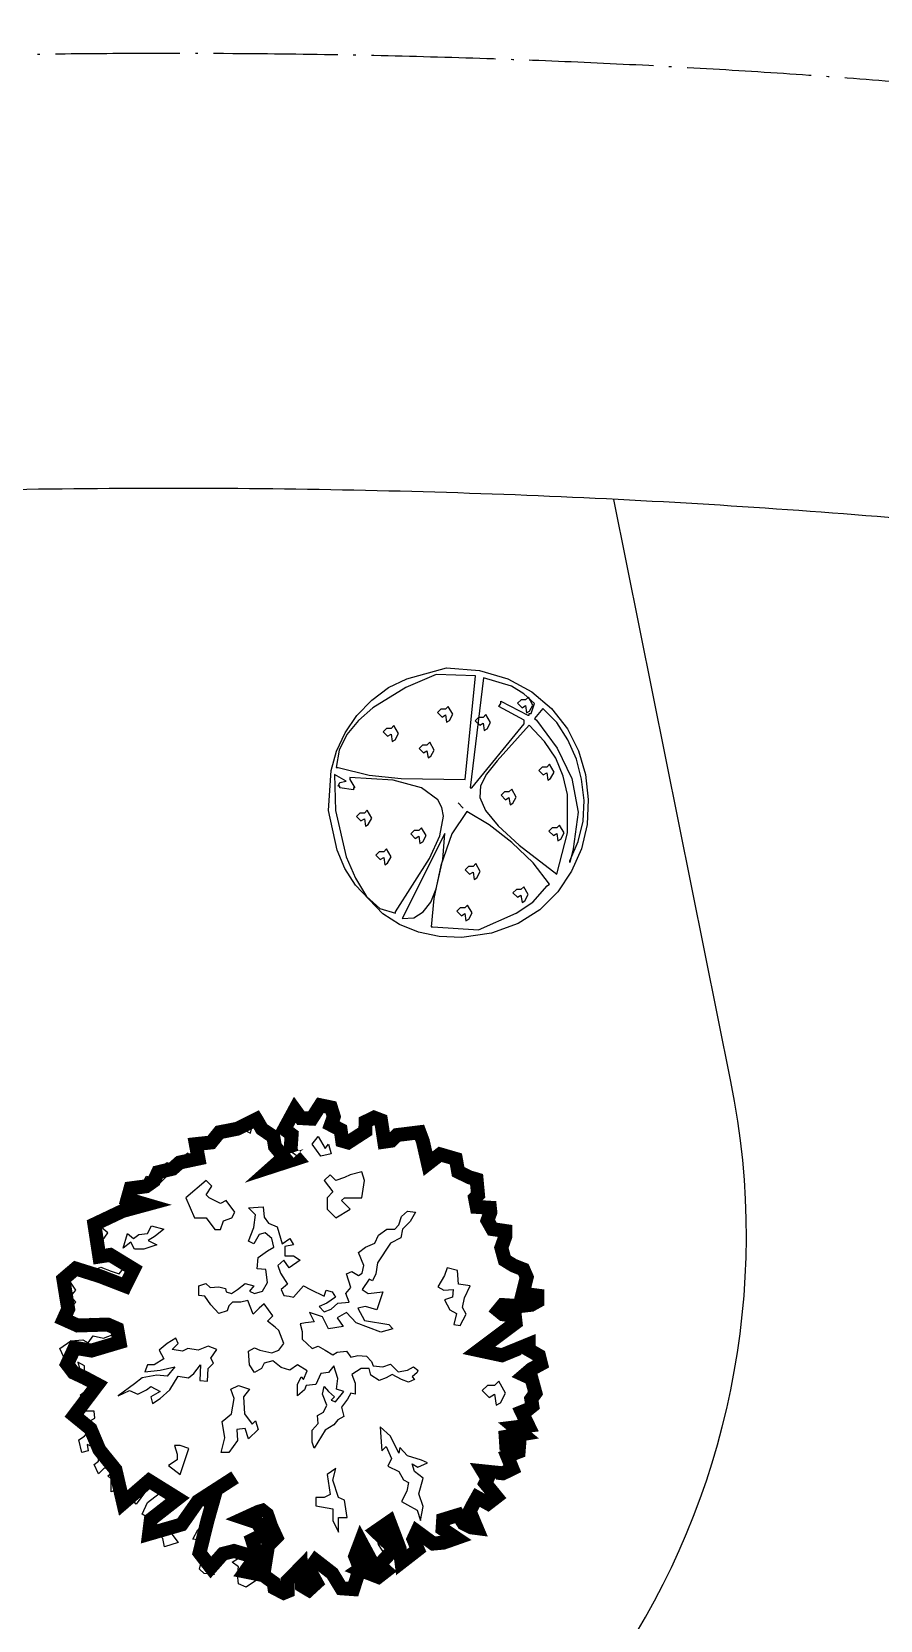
# Model space of a CAD drawing. Extents: x 1035948 to 1665131, y -158296 to 142149.
# Drawn here: x 1398722 to 1405275, y 51698 to 63970 of the extents above; entities that cross this region are included whole.
import ezdxf

# ---------------------------------------------------------------- set-up
doc = ezdxf.new("R2010")
doc.units = 0
doc.header["$LTSCALE"] = 200
doc.header["$MEASUREMENT"] = 0
doc.linetypes.add('ACAD_ISO04W100', pattern=[30.5, 24, -3, 0.5, -3])
doc.layers.get('0').update_dxf_attribs({"linetype": 'CONTINUOUS'})
for name, color, linetype in [('DL', 21, 'CONTINUOUS'), ('ZXX', 6, 'ACAD_ISO04W100'), ('桂花', 7, 'CONTINUOUS'), ('香樟', 7, 'CONTINUOUS')]:
    doc.layers.add(name, color=color, linetype=linetype)

# ---------------------------------------------------------------- blocks, each defined once
blk = doc.blocks.new('W6')
at = {"color": 0, "linetype": 'ByBlock'}
for points in [[(0.298, 12.204), (0.509, 12.714), (0.945, 12.926), (1.293, 12.677), (1.293, 12.378), (1.38, 12.029), (1.592, 12.029), (1.978, 12.415), (2.488, 12.59), (2.575, 12.378), (2.787, 12.378), (3.048, 12.54), (3.309, 12.204), (3.259, 11.855), (3.434, 11.905), (3.906, 12.204), (4.205, 12.241), (4.292, 11.855), (4.168, 11.432), (4.641, 11.681), (4.678, 11.046), (5.026, 10.996), (5.114, 11.432), (5.114, 11.768), (5.586, 11.731), (5.711, 11.818), (5.798, 11.432), (5.586, 11.083), (5.922, 11.083), (6.271, 11.432), (6.532, 11.083), (6.445, 10.735), (6.445, 10.399), (6.395, 9.963), (6.706, 10.05), (6.868, 10.399), (7.179, 10.05), (7.565, 10.349), (7.689, 10.648), (7.814, 10.399), (8.112, 10.399), (7.901, 10.013), (7.689, 9.627), (8.075, 9.316), (8.249, 9.664), (8.374, 9.365), (8.759, 9.54), (9.145, 9.627), (9.232, 9.241), (8.934, 8.892), (8.585, 8.718), (8.585, 8.332), (8.759, 7.859), (8.934, 8.208), (9.282, 7.859), (9.282, 8.382), (9.618, 8.506), (9.705, 8.768), (9.842, 8.295), (9.967, 7.984), (9.705, 7.735), (9.668, 7.473), (10.004, 7.598), (10.054, 7.174), (10.054, 6.913), (9.792, 6.739), (9.581, 6.527), (9.792, 6.266), (10.054, 6.527), (10.315, 6.701), (10.738, 6.403), (11.124, 6.017), (10.95, 5.88), (10.265, 5.793), (9.917, 5.407), (9.668, 5.021), (8.934, 5.282), (9.407, 4.598), (10.054, 4.722), (10.526, 5.021), (11.086, 4.772), (11.385, 5.108), (11.684, 4.722), (11.684, 4.336), (11.174, 4.423), (10.651, 4.336), (9.879, 3.826), (10.651, 3.564), (11.086, 3.739), (11.982, 3.39), (12.194, 3.44), (12.331, 2.917), (11.858, 2.668), (11.298, 2.581), (11.124, 2.108), (10.738, 1.672), (11.174, 1.411), (11.982, 1.635), (12.331, 1.249), (12.069, 0.813), (11.646, 1.025), (11.086, 0.813)], [(11.086, 0.813), (11.721, 0.34), (12.032, 0.041), (12.331, 0.166), (12.592, -0.133), (12.244, -0.469), (11.858, -0.519), (11.597, -1.029), (11.248, -0.643), (10.825, -0.992), (10.701, -1.415), (11.597, -1.639), (11.385, -1.639), (11.808, -1.328), (12.194, -1.888), (12.032, -2.274), (11.559, -2.324), (11.174, -2.274), (10.95, -2.585), (10.738, -2.274), (10.39, -2.498), (10.526, -3.046), (11.086, -3.307), (11.211, -3.656), (11.559, -3.482), (11.51, -3.992), (11.298, -4.216), (10.862, -4.129), (10.477, -4.216), (10.054, -3.992), (9.842, -4.216), (9.792, -4.552), (9.319, -4.303), (8.896, -3.83), (8.249, -3.606), (7.689, -3.569), (7.216, -3.22), (7.428, -3.78), (8.162, -3.955), (7.901, -4.303), (8.162, -4.814), (8.461, -4.515), (9.058, -5.112), (9.407, -5.71), (9.967, -5.287), (10.178, -5.971), (9.755, -6.059), (9.319, -6.494), (9.531, -6.743), (9.058, -6.967), (8.809, -6.656), (8.548, -7.092), (7.951, -6.83), (7.515, -6.233), (6.955, -6.27), (6.868, -6.743), (7.341, -6.88), (8.038, -7.391), (7.727, -7.652), (7.988, -8.038), (7.901, -8.249), (7.341, -8.075), (7.304, -8.337), (7.428, -8.635), (7.129, -8.635), (6.781, -8.635), (6.619, -8.81), (6.321, -8.424), (6.233, -8.984), (6.532, -9.283), (6.059, -9.494), (5.885, -9.283), (5.325, -9.233), (5.064, -9.843), (5.375, -9.793), (5.449, -10.104), (4.815, -10.266), (4.641, -9.967), (4.168, -9.581), (3.956, -9.843), (3.732, -9.457), (3.396, -9.494), (3.396, -10.017), (3.869, -10.229), (3.608, -10.49), (3.222, -10.44), (2.961, -10.055), (2.575, -10.179), (2.276, -9.793), (1.804, -9.407), (2.065, -9.32), (1.716, -9.967), (1.119, -9.967), (0.945, -10.316), (1.244, -10.229), (1.455, -10.528), (1.331, -10.702), (0.261, -11.212), (-0.125, -10.652), (-0.175, -10.055), (-0.038, -9.793), (-0.387, -9.544), (-0.262, -9.021), (-0.424, -8.598), (-0.735, -8.337), (-0.946, -8.81), (-0.822, -9.32), (-1.245, -9.669), (-1.071, -9.93), (-0.897, -10.316), (-1.295, -11.212), (-1.718, -10.789), (-2.066, -10.403), (-2.365, -10.652), (-2.664, -10.403), (-3.174, -10.739), (-3.609, -10.615), (-3.958, -10.104), (-3.609, -9.631), (-3.821, -9.158), (-3.609, -8.635), (-3.485, -8.249), (-3.734, -8.038), (-4.032, -8.635), (-4.294, -8.374), (-4.431, -8.685), (-4.344, -9.233), (-4.941, -9.233), (-5.538, -8.81), (-5.887, -9.233), (-6.148, -8.847), (-6.31, -8.511), (-6.745, -8.337), (-6.621, -8.075), (-6.695, -7.515), (-6.745, -7.216), (-6.621, -7.092), (-6.87, -6.793), (-7.392, -7.44), (-7.218, -7.826), (-7.99, -7.602), (-7.99, -7.092), (-8.375, -6.88), (-8.251, -6.407), (-7.952, -6.27), (-8.338, -5.884), (-8.761, -6.183), (-8.811, -6.183), (-9.06, -5.847), (-8.724, -5.548), (-9.06, -5.025), (-9.321, -5.075), (-9.533, -4.814), (-9.284, -4.689), (-9.234, -4.129), (-10.055, -4.341), (-10.055, -3.917), (-10.055, -3.482), (-10.304, -3.395), (-10.565, -3.22), (-10.615, -3.009), (-10.74, -2.324), (-10.864, -2.237), (-10.777, -2.15), (-10.528, -1.677), (-11.001, -1.552), (-11.212, -1.378), (-10.74, -1.116), (-10.304, -0.469), (-9.881, -0.469), (-9.321, 0.004), (-9.022, -0.307), (-9.022, 0.39), (-9.321, 0.726), (-9.757, 0.128), (-9.918, 0.39), (-10.441, 0.39), (-10.615, 0.004), (-11.038, 0.079), (-11.212, 0.253), (-11.772, 0.602), (-11.387, 0.863), (-11.212, 1.498), (-11.947, 1.672), (-11.81, 2.357), (-11.25, 2.531), (-10.951, 2.444), (-10.777, 2.83), (-10.142, 2.917), (-10.055, 3.216), (-10.229, 3.477), (-10.615, 4.075), (-11.038, 4.212), (-11.3, 4.51), (-11.163, 4.859), (-10.777, 4.983), (-10.092, 5.021), (-10.142, 5.369), (-10.528, 5.755), (-10.304, 6.353), (-10.565, 6.788), (-10.18, 7.05), (-9.445, 6.963), (-8.973, 7.125), (-9.06, 7.647), (-9.495, 7.984), (-9.234, 8.419), (-8.587, 8.718), (-8.288, 9.191), (-8.375, 9.627), (-7.43, 9.714), (-7.392, 9.54), (-6.745, 9.664), (-6.745, 9.926), (-6.783, 10.262), (-6.658, 10.349), (-6.621, 10.349), (-6.148, 10.187), (-5.625, 10.486), (-5.675, 10.648), (-5.625, 11.083), (-5.364, 11.083), (-4.941, 10.872), (-4.169, 10.909), (-4.169, 11.046), (-3.958, 11.345), (-3.995, 11.556), (-3.871, 11.905), (-3.311, 12.154), (-2.489, 11.942), (-2.278, 12.415), (-2.489, 12.677), (-2.104, 12.677), (-1.93, 12.378), (-1.842, 11.594), (-1.979, 10.996), (-1.718, 10.785), (-1.457, 10.959), (-1.37, 11.556), (-1.034, 11.594), (-0.735, 11.046), (0.049, 10.013), (0.348, 9.751), (0.597, 10.909), (0.261, 11.258), (-0.001, 11.731), (0.049, 12.241), (0.298, 12.204)]]:
    blk.add_lwpolyline(points, dxfattribs=at)
for points in [[(2.493, 11.089), (1.894, 10.745), (2.106, 10.533), (2.106, 10.189), (2.362, 9.926), (2.705, 10.27), (2.537, 10.533), (3.093, 10.614), (2.969, 10.833)], [(-1.806, 8.939), (-2.274, 9.026), (-2.874, 9.326), (-2.961, 8.727), (-3.649, 8.683), (-3.78, 8.163), (-3.393, 8.039), (-2.837, 7.695), (-2.661, 7.995), (-2.705, 8.471), (-2.318, 8.427), (-2.186, 8.039), (-1.674, 8.295), (-1.499, 8.639), (-0.943, 8.507), (-0.899, 8.814), (-1.462, 9.114)], [(7.517, 6.752), (6.749, 6.964), (6.405, 6.532), (6.018, 6.408), (6.186, 6.708), (5.974, 7.176), (5.842, 6.876), (5.63, 6.188), (5.199, 5.801), (5.498, 5.757), (4.643, 5.332), (4.168, 4.813), (4.687, 4.857), (5.374, 4.901), (5.155, 5.113), (5.762, 5.376), (6.142, 5.201), (6.405, 5.757), (6.829, 5.976), (6.961, 6.232), (7.392, 6.144), (7.904, 5.888), (8.08, 6.188), (8.335, 6.664), (8.855, 6.832), (8.167, 6.964)], [(-0.6, 0.907), (-0.212, 0.907), (0.256, 1.419), (0.132, 1.719), (0.344, 2.063), (0.563, 2.45), (0.431, 2.663), (0.388, 3.138), (0.687, 3.35), (0.6, 3.694), (0.643, 4.126), (0.907, 4.382), (1.119, 4.469), (1.163, 4.945), (1.031, 5.332), (1.418, 5.72), (1.331, 6.188), (1.163, 6.488), (1.331, 6.708), (1.462, 6.664), (1.674, 6.408), (1.806, 6.532), (1.938, 6.232), (1.806, 5.888), (1.55, 5.413), (1.718, 5.113), (1.85, 4.769), (1.594, 4.345), (1.25, 4.257), (1.25, 3.87), (1.55, 3.394), (1.981, 3.57), (2.537, 3.57), (2.493, 3.35), (2.793, 3.182), (3.181, 2.882), (3.656, 3.006), (3.824, 2.706), (4.08, 2.494), (4.343, 2.063), (5.243, 1.507), (4.943, 1.419), (4.343, 1.419), (4, 1.719), (3.612, 1.675), (3.437, 1.975), (3.093, 2.151), (2.537, 1.938), (2.15, 2.019), (2.406, 2.238), (2.669, 2.538), (2.837, 2.363), (2.925, 2.582), (2.406, 3.006), (2.281, 2.626), (1.762, 2.706), (1.119, 2.494), (1.462, 2.238), (1.506, 1.851), (2.062, 1.595), (2.106, 1.119), (2.325, 1.031), (2.625, 0.688), (2.062, 0.688), (1.674, 0.863), (1.806, 0.987), (1.375, 1.163), (1.075, 0.688), (1.331, 0.3), (1.206, -0.132), (0.863, -0.556), (0.987, -0.987), (1.25, -1.119), (1.462, -1.463), (1.075, -1.719), (0.388, -1.763), (0.219, -1.463), (0.344, -1.2), (0.475, -0.6), (0.344, -0.256), (0, 0), (-0.643, -0.256), (-0.812, -0.432), (-1.119, -0.819), (-1.375, -0.556), (-1.974, -0.987), (-1.762, -1.244), (-1.462, -1.543), (-2.15, -1.807), (-2.062, -2.151), (-2.062, -2.575), (-1.886, -2.75), (-1.631, -2.838), (-1.499, -3.262), (-1.93, -3.65), (-2.362, -3.95), (-2.406, -4.257), (-2.874, -4.257), (-3.005, -3.913), (-2.793, -3.694), (-2.837, -3.262), (-2.749, -2.919), (-2.574, -2.882), (-2.493, -2.619), (-2.705, -2.319), (-3.005, -1.931), (-2.874, -1.507), (-2.618, -1.719), (-2.493, -1.463), (-2.618, -1.075), (-3.049, -0.819), (-3.692, -0.9), (-3.736, -1.331), (-4.292, -1.287), (-4.636, -0.819), (-4.811, -0.512), (-5.243, -0.6), (-5.542, -0.944), (-5.455, -1.244), (-4.979, -1.507), (-5.111, -1.763), (-5.798, -1.507), (-6.442, -1.419), (-6.785, -1.763), (-6.829, -1.031), (-6.31, -0.987), (-6.01, -0.775), (-5.842, -0.344), (-4.979, -0.088), (-5.243, 0.3), (-4.935, 0.475), (-4.855, 0.044), (-4.38, 0.044), (-4.38, 0.475), (-4.168, 0.819), (-3.78, 0.256), (-4.168, 0), (-3.904, -0.3), (-3.524, -0.168), (-2.961, 0.176), (-2.705, -0.132), (-2.406, 0), (-2.362, 0.256), (-2.318, 0.475), (-2.874, 0.987), (-2.705, 1.331), (-2.362, 2.019), (-2.661, 2.107), (-2.574, 2.407), (-2.318, 2.582), (-2.018, 2.151), (-1.843, 1.763), (-1.587, 2.019), (-1.718, 2.363), (-2.018, 2.706), (-2.062, 3.27), (-2.493, 3.094), (-2.793, 3.35), (-3.48, 3.138), (-3.605, 3.394), (-3.393, 3.738), (-3.524, 3.913), (-3.904, 4.001), (-4.555, 3.738), (-4.811, 4.082), (-5.023, 4.557), (-5.411, 4.725), (-5.71, 5.157), (-5.71, 5.545), (-5.93, 5.757), (-6.354, 5.888), (-6.617, 6.188), (-6.573, 6.576), (-6.098, 6.32), (-5.71, 5.932), (-5.279, 5.845), (-5.023, 5.332), (-4.036, 4.689), (-3.48, 4.601), (-3.137, 4.425), (-3.217, 4.257), (-2.705, 3.913), (-2.493, 4.213), (-2.574, 4.945), (-1.674, 4.645), (-1.843, 4.082), (-1.762, 3.694), (-1.155, 4.038), (-0.943, 5.245), (-0.731, 5.457), (-0.556, 4.857), (-1.031, 3.613), (-1.543, 3.138), (-1.287, 2.663), (-0.855, 2.97), (-0.731, 2.238), (-1.331, 1.938), (-1.543, 1.287), (-1.075, 1.507), (-1.031, 1.075), (-0.987, 0.819)], [(-6.717, 2.161), (-6.286, 2.6), (-6.717, 3.317), (-7.149, 2.886), (-7.288, 3.032), (-7.288, 3.896), (-8.159, 4.034), (-8.591, 3.896), (-8.444, 3.317), (-8.298, 3.032), (-8.159, 2.6), (-8.444, 2.307), (-8.159, 2.022), (-7.581, 2.454), (-7.288, 2.161)], [(8.711, 2.739), (8.711, 3.171), (7.847, 3.032), (7.701, 2.739), (6.837, 2.454), (6.259, 2.6), (6.552, 2.161), (7.554, 2.307), (7.701, 2.022), (7.701, 1.59), (8.133, 1.59), (8.279, 2.454), (8.858, 2.454), (9.436, 2.739)], [(-10.353, 1.719), (-9.754, 2.063), (-9.966, 2.238), (-9.491, 2.363), (-9.366, 1.851), (-9.966, 1.419)], [(9.454, -0.688), (8.979, -0.819), (8.811, -1.075), (8.635, -0.731), (8.292, -1.163), (8.547, -1.375), (8.467, -1.807), (8.811, -2.019), (9.242, -1.463), (8.898, -1.375), (9.542, -0.987), (9.842, -1.587), (10.273, -1.031), (9.798, -0.256)], [(2.281, -1.719), (2.669, -2.019), (3.524, -1.975), (4.043, -1.587), (3.868, -1.419), (4.299, -1.287), (4.767, -1.763), (4.255, -1.931), (4.299, -2.363), (4.855, -2.319), (5.455, -2.75), (5.455, -3.138), (4.731, -2.962), (3.912, -3.094), (3.524, -2.619), (2.749, -2.494), (2.281, -2.663), (2.106, -2.275)], [(-6.286, -2.597), (-6.571, -2.45), (-7.149, -2.882), (-7.003, -3.167), (-7.288, -3.745), (-7.434, -3.892), (-7.866, -3.599), (-8.159, -3.892), (-7.288, -4.902), (-6.286, -4.47), (-6.286, -3.892), (-5.707, -3.46), (-5.707, -3.167), (-6.139, -3.029)], [(2.625, -8.295), (2.362, -7.732), (2.537, -7.307), (2.325, -6.876), (2.15, -6.664), (2.406, -6.188), (2.669, -6.664), (3.012, -6.576), (2.749, -6.188), (2.325, -5.713), (1.638, -5.289), (1.718, -4.769), (1.506, -4.513), (1.075, -4.169), (1.85, -4.213), (1.894, -3.826), (1.25, -3.782), (0.987, -3.526), (0.731, -3.65), (0.3, -3.35), (0.132, -3.782), (0.344, -4.294), (0.256, -4.813), (0.388, -5.069), (0.3, -5.588), (0, -5.289), (-0.256, -5.413), (0, -5.845), (0.344, -6.232), (0.775, -6.013), (1.075, -6.488), (1.075, -6.832), (1.418, -6.964), (1.331, -6.188), (1.163, -5.457), (1.638, -5.845), (1.594, -6.357), (1.718, -7.088), (2.018, -7.476)], [(6.552, -5.187), (6.112, -5.041), (5.249, -4.756), (5.11, -5.187), (5.11, -5.481), (5.542, -5.334), (5.827, -5.334), (6.112, -5.766)], [(-5.498, -7.819), (-5.243, -7.52), (-5.455, -7.264), (-5.498, -6.832), (-5.886, -6.62), (-5.71, -6.013), (-5.367, -6.444), (-5.155, -6.788), (-4.935, -6.357), (-4.723, -7.008), (-4.723, -7.476), (-5.067, -7.651), (-4.767, -8.039)]]:
    blk.add_lwpolyline(points, close=True, dxfattribs=at)
blk = doc.blocks.new('ZW01')
at = {"layer": '香樟', "color": 3, "const_width": 115, "elevation": 48501}
blk.add_lwpolyline([(-321, 1541), (-239, 1614), (-313, 1702), (-326, 1782), (-421, 1846), (-459, 1913), (-467, 1926), (-623, 1848), (-771, 1819), (-839, 1735), (-966, 1721), (-944, 1602), (-1100, 1569), (-1157, 1518), (-1278, 1489), (-1310, 1420), (-1376, 1373), (-1505, 1356), (-1530, 1267), (-1376, 1222), (-1571, 1169), (-1803, 1059), (-1762, 793), (-1672, 807), (-1479, 689), (-1548, 550), (-1757, 631), (-1957, 694), (-2059, 607), (-2019, 360), (-2057, 276), (-1941, 224), (-1693, 232), (-1615, 198), (-1595, 86), (-1827, 17), (-1966, 40), (-2028, -95), (-1976, -164), (-1884, -207), (-1777, -264), (-1970, -519), (-1835, -629), (-1762, -802), (-1629, -966), (-1565, -1241), (-1352, -1057), (-1116, -1204), (-1337, -1377), (-1352, -1496), (-1083, -1418), (-949, -1227), (-642, -1029), (-797, -1129), (-871, -1391), (-935, -1652), (-842, -1773), (-742, -1660), (-651, -1637), (-473, -1689), (-558, -1807), (-409, -1837), (-501, -1547), (-402, -1498), (-459, -1403), (-566, -1367), (-450, -1314), (-416, -1304), (-378, -1334), (-345, -1431), (-302, -1524), (-370, -1594), (-409, -1837), (-409, -1837), (-323, -1899), (-317, -1943), (-241, -1983), (-207, -1969), (-208, -1883), (-98, -1770), (-90, -1924), (-33, -1958), (30, -1900), (-29, -1792), (24, -1716), (160, -1822), (235, -1945), (333, -1952), (388, -1780), (349, -1681), (395, -1559), (483, -1723), (384, -1790), (540, -1851), (603, -1802), (548, -1752), (670, -1620), (519, -1475), (632, -1397), (716, -1617), (731, -1730), (866, -1625), (830, -1540), (859, -1477), (993, -1576), (1078, -1568), (1183, -1531), (1070, -1455), (1075, -1378), (1199, -1340), (1244, -1411), (1306, -1442), (1352, -1448), (1294, -1310), (1316, -1265), (1355, -1195), (1445, -1245), (1515, -1191), (1423, -1078), (1441, -1040), (1404, -979), (1568, -996), (1646, -958), (1646, -958), (1604, -854), (1698, -818), (1702, -767), (1595, -757), (1591, -695), (1732, -672), (1666, -617), (1778, -603), (1724, -490), (1774, -470), (1811, -440), (1802, -383), (1837, -334), (1804, -213), (1745, -186), (1802, -137), (1883, -93), (1866, -25), (1779, 25), (1780, 68), (1560, -22), (1369, 19), (1673, 247), (1667, 302), (1568, 317), (1530, 348), (1567, 393), (1707, 384), (1802, 395), (1852, 423), (1852, 471), (1731, 487), (1765, 623), (1737, 687), (1656, 719), (1583, 764), (1555, 866), (1589, 961), (1589, 1004), (1481, 1020), (1441, 1091), (1465, 1159), (1461, 1196), (1352, 1203), (1338, 1276), (1363, 1302), (1351, 1430), (1293, 1447), (1199, 1493), (1180, 1599), (1050, 1637), (950, 1559), (907, 1747), (880, 1819), (880, 1819), (693, 1796), (646, 1749), (589, 1741), (562, 1918), (505, 1940), (435, 1906), (433, 1827), (291, 1735), (242, 1749), (229, 1840), (149, 1881), (173, 1948), (149, 2024), (62, 2042), (-9, 1931), (-99, 1936), (-149, 2005), (-235, 1846), (-175, 1799), (-185, 1662), (-133, 1602)], close=True, dxfattribs=at)
at = {"layer": '香樟', "color": 51, "xscale": 164.9574594396461, "yscale": 164.9574594396461, "zscale": 164.9574594396461, "rotation": 270}
blk.add_blockref('W6', (-239, 76, 48501), dxfattribs=at)
blk = doc.blocks.new('ZW05')
at = {"layer": '桂花', "color": 3, "linetype": 'Continuous'}
for points in [[(-114, 1934), (376, 1896), (799, 1768), (1153, 1579), (1447, 1330), (1682, 1028), (1848, 703), (1953, 349), (1991, -21), (1976, -391), (1893, -753), (1742, -1085), (1538, -1395), (1274, -1659), (949, -1862), (557, -2006), (112, -2074), (-220, -2059), (-530, -1991), (-809, -1878), (-1058, -1719), (-1465, -1296), (-1624, -1047), (-1737, -776), (-1866, -187), (-1828, 409), (-1745, 696), (-1616, 968), (-1443, 1224), (-1224, 1451), (-975, 1639), (-703, 1768), (-114, 1934)], [(-266, 1836), (-718, 1639), (-1209, 1337), (-1420, 1149), (-1594, 945), (-1707, 711), (-1752, 455), (-1722, 455), (-1262, 341), (-786, 288), (165, 273), (316, 1813), (-266, 1836)], [(436, 1783), (240, 152), (263, 152), (1040, 1103), (1040, 1156), (663, 1360), (693, 1405), (693, 1436), (1093, 1232), (1115, 1232), (1115, 1254), (1146, 1254), (1191, 1405), (1033, 1549), (851, 1662), (436, 1783)], [(1319, 1330), (1191, 1179), (1221, 1156), (1531, 741), (1750, 288), (1840, -210), (1765, -753), (1719, -957), (1719, -934), (1840, -647), (1916, -346), (1931, -36), (1893, 281), (1818, 575), (1689, 862), (1523, 1119), (1319, 1330)], [(1115, 1081), (640, 553), (482, 356), (391, 183), (384, 9), (466, -187), (655, -413), (965, -700), (1523, -1130), (1682, -519), (1682, 54), (1621, 326), (1508, 590), (1342, 839), (1115, 1081)], [(-1775, 349), (-1760, -187), (-1601, -874), (-1465, -1191), (-1299, -1462), (-1103, -1643), (-869, -1712), (-869, -1689), (-364, -897), (-213, -564), (-160, -270), (-182, -142), (-243, -28), (-484, 152), (-907, 266), (-1548, 304), (-1548, 273), (-1473, 152), (-1495, 152), (-1495, 122), (-1699, 152), (-1699, 175), (-1722, 175), (-1699, 228), (-1601, 251), (-1775, 349)], [(187, -202), (-32, -534), (-198, -1002), (-303, -1493), (-341, -1915), (-318, -1915), (361, -1960), (919, -1712), (1168, -1545), (1380, -1304), (1417, -1281), (1176, -964), (859, -663), (519, -398), (187, -202)], [(59, -74), (134, -149), (59, -74)], [(-137, -526), (-771, -1787), (-598, -1780), (-462, -1689), (-348, -1545), (-266, -1349), (-167, -911), (-137, -526)]]:
    blk.add_lwpolyline(points, dxfattribs=at)
at = {"layer": '桂花', "color": 51, "linetype": 'ByBlock', "elevation": 4620}
for points in [[(1169, 1381), (1102, 1498), (1060, 1457), (993, 1457), (942, 1407), (1009, 1340), (1060, 1373), (1076, 1264), (1119, 1289)], [(-21, 1245), (-88, 1361), (-129, 1320), (-196, 1320), (-247, 1270), (-180, 1203), (-129, 1236), (-113, 1128), (-71, 1152)], [(540, 1122), (473, 1239), (431, 1197), (364, 1197), (313, 1147), (380, 1080), (431, 1113), (447, 1005), (490, 1029)], [(-828, 958), (-895, 1075), (-936, 1033), (-1003, 1033), (-1054, 983), (-987, 916), (-936, 949), (-920, 841), (-877, 865)], [(-294, 712), (-361, 829), (-403, 787), (-470, 787), (-521, 737), (-454, 670), (-403, 703), (-387, 595), (-344, 619)], [(1483, 384), (1416, 501), (1375, 459), (1308, 459), (1257, 409), (1324, 343), (1375, 375), (1391, 267), (1433, 291)], [(923, 15), (856, 132), (814, 90), (747, 90), (696, 41), (763, -26), (814, 6), (830, -102), (873, -78)], [(-1224, -299), (-1291, -182), (-1332, -224), (-1399, -224), (-1451, -274), (-1384, -341), (-1332, -308), (-1317, -416), (-1274, -392)], [(-417, -559), (-484, -442), (-526, -483), (-593, -483), (-644, -533), (-577, -600), (-526, -567), (-510, -676), (-467, -652)], [(1634, -518), (1567, -401), (1525, -442), (1458, -442), (1407, -492), (1474, -559), (1525, -526), (1541, -635), (1584, -611)], [(-937, -873), (-1004, -756), (-1045, -798), (-1112, -798), (-1164, -848), (-1097, -914), (-1045, -882), (-1030, -990), (-987, -966)], [(389, -1092), (322, -975), (281, -1016), (214, -1016), (163, -1066), (230, -1133), (281, -1100), (297, -1209), (339, -1184)], [(1100, -1433), (1033, -1317), (992, -1358), (925, -1358), (874, -1408), (941, -1475), (992, -1442), (1008, -1550), (1051, -1526)], [(266, -1707), (199, -1590), (158, -1631), (91, -1631), (40, -1681), (107, -1748), (158, -1715), (174, -1823), (216, -1799)]]:
    blk.add_lwpolyline(points, close=True, dxfattribs=at)

msp = doc.modelspace()

# ---------------------------------------------------------------- linework, layer by layer
for points, knots in [([(1426268.52542, 61255.55995), (1426210.80695, 61287.96771), (1426152.90316, 61320.25488), (1425704.55864, 61568.52432), (1425305.97086, 61779.16711), (1424580.437, 62145.034), (1424256.58735, 62302.41154), (1423493.80302, 62659.55599), (1423051.29267, 62856.71846), (1422179.408, 63226.20155), (1421751.05114, 63399.30135), (1420953.53736, 63706.41874), (1420586.45764, 63842.13273), (1419843.19062, 64105.7916), (1419467.00649, 64233.73664), (1418609.28988, 64513.23074), (1418125.24412, 64662.52972), (1417222.6851, 64925.65028), (1416806.10343, 65041.32394), (1415964.07618, 65263.72689), (1415538.63339, 65370.45684), (1414575.21461, 65599.64319), (1414034.94177, 65719.64445), (1412942.15574, 65945.54855), (1412389.63475, 66051.4517), (1411363.88034, 66232.96499), (1410892.34956, 66310.70313), (1409941.75817, 66456.11825), (1409462.70338, 66523.79506), (1408377.39685, 66664.62054), (1407769.17554, 66734.93259), (1406542.7669, 66859.66404), (1405924.57208, 66914.08336), (1404779.15477, 66999.49828), (1404253.25225, 67032.85312), (1403195.72745, 67088.27354), (1402664.10962, 67110.33996), (1401061.58913, 67159.58022), (1399983.02364, 67169.78561), (1398168.04945, 67149.03165), (1397435.90042, 67130.52225), (1395966.14844, 67073.1906), (1395228.55038, 67034.3709), (1393749.42329, 66936.50625), (1393007.9028, 66877.46351), (1391522.46219, 66739.28111), (1390778.55364, 66660.14299), (1389156.25114, 66465.9432), (1388277.70191, 66346.98305), (1386691.74367, 66107.33961), (1385984.10739, 65991.44234), (1384586.75461, 65744.82974), (1383896.99884, 65614.50287), (1383208.91317, 65475.88405)], [0.58124204702, 0.58124204702, 0.58124204702, 0.58124204702, 0.58673626876, 0.58673626876, 0.62364828014, 0.62364828014, 0.65259600189, 0.65259600189, 0.69083029568, 0.69083029568, 0.72657735452, 0.72657735452, 0.75634514889, 0.75634514889, 0.78611294327, 0.78611294327, 0.82343382226, 0.82343382226, 0.85477066045, 0.85477066045, 0.88610749863, 0.88610749863, 0.9250346079, 0.9250346079, 0.96396171717, 0.96396171717, 0.99656350244, 0.99656350244, 1.02916528771, 1.02916528771, 1.06988548395, 1.06988548395, 1.11060568018, 1.11060568018, 1.14479067796, 1.14479067796, 1.17897567574, 1.17897567574, 1.2473456713, 1.2473456713, 1.29320663265, 1.29320663265, 1.33906759401, 1.33906759401, 1.38492855536, 1.38492855536, 1.43078951672, 1.43078951672, 1.48488362335, 1.48488362335, 1.52851504439, 1.52851504439, 1.57117558727, 1.57117558727, 1.57117558727, 1.57117558727]), ([(1424588.46083, 54412.09974), (1424413.97872, 54528.28437), (1424235.71063, 54643.55486), (1423847.99667, 54886.93572), (1423637.52581, 55014.75876), (1423271.20027, 55229.92008), (1423117.76908, 55317.96678), (1422806.26608, 55492.58117), (1422648.19632, 55579.14696), (1422327.47729, 55750.70631), (1422164.82343, 55835.70214), (1421834.98974, 56004.03595), (1421667.81009, 56087.37464), (1421159.56324, 56334.78724), (1420811.78665, 56496.25292), (1420193.44361, 56769.77496), (1419926.86336, 56883.57768), (1419495.04492, 57061.37007), (1419332.76911, 57126.76461), (1419005.05114, 57255.99019), (1418839.6147, 57319.81923), (1418449.88711, 57466.9085), (1418224.38539, 57549.54209), (1417840.89242, 57685.91478), (1417684.35493, 57740.44866), (1417368.82498, 57848.1108), (1417209.82997, 57901.24009), (1416780.73515, 58041.62366), (1416508.43172, 58127.57683), (1415957.22026, 58295.30885), (1415678.30909, 58377.0899), (1415059.65538, 58551.71748), (1414718.57191, 58643.65157), (1414101.36268, 58802.26863), (1413826.90688, 58870.15244), (1413272.77125, 59001.92505), (1412993.08831, 59065.81499), (1412376.55323, 59200.93955), (1412038.69765, 59271.34938), (1411356.20724, 59406.32204), (1411011.57648, 59470.88257), (1410315.87276, 59594.03654), (1409964.7928, 59652.63062), (1409256.51614, 59763.74306), (1408899.31785, 59816.26301), (1408099.46211, 59926.0682), (1407655.39578, 59981.83648), (1406759.21147, 60084.01912), (1406307.10607, 60130.43143), (1405395.46638, 60213.76904), (1404935.93691, 60250.69242), (1404010.07583, 60314.9396), (1403543.74367, 60342.26179), (1402604.90747, 60387.21385), (1402132.39946, 60404.84254), (1401181.84498, 60430.33412), (1400703.79271, 60438.19635), (1399742.78572, 60444.10023), (1399259.82474, 60442.14178), (1398289.63851, 60428.36778), (1397802.40771, 60416.55265), (1396824.32169, 60383.04665), (1396333.46208, 60361.35635), (1395348.76063, 60308.09912), (1394854.91692, 60276.53383), (1393864.88549, 60203.54076), (1393368.7016, 60162.11426), (1392229.12511, 60055.86968), (1391585.16343, 59987.75016), (1390295.80452, 59835.20098), (1389650.40275, 59750.7683), (1388359.55865, 59565.74727), (1387714.11078, 59465.15747), (1386424.56399, 59248.02), (1385780.45994, 59131.47275), (1384938.29696, 58968.46733), (1384739.00344, 58929.11133), (1384539.86158, 58889.00316)], [6.7968349844, 6.7968349844, 6.7968349844, 6.7968349844, 6.8201822154, 6.8201822154, 6.8465619142, 6.8465619142, 6.8650815325, 6.8650815325, 6.8836011507, 6.8836011507, 6.9021207689, 6.9021207689, 6.9206403872, 6.9206403872, 6.9576796236, 6.9576796236, 6.9848928071, 6.9848928071, 7.0010181455, 7.0010181455, 7.0171434839, 7.0171434839, 7.0386520253, 7.0386520253, 7.0532873527, 7.0532873527, 7.0679226802, 7.0679226802, 7.0924865927, 7.0924865927, 7.1170505052, 7.1170505052, 7.146352204, 7.146352204, 7.1694013604, 7.1694013604, 7.1924505167, 7.1924505167, 7.219755938, 7.219755938, 7.2470613592, 7.2470613592, 7.2743667805, 7.2743667805, 7.3016722018, 7.3016722018, 7.3350175099, 7.3350175099, 7.3683628181, 7.3683628181, 7.4017081262, 7.4017081262, 7.4350534343, 7.4350534343, 7.4683987425, 7.4683987425, 7.5017440506, 7.5017440506, 7.5350893588, 7.5350893588, 7.5684346669, 7.5684346669, 7.6017799751, 7.6017799751, 7.6351252832, 7.6351252832, 7.6684705913, 7.6684705913, 7.7115779688, 7.7115779688, 7.7546853463, 7.7546853463, 7.7977927237, 7.7977927237, 7.8409001012, 7.8409001012, 7.8542751994, 7.8542751994, 7.8542751994, 7.8542751994])]:
    msp.add_open_spline(points, degree=3, knots=knots)
at = {"layer": 'DL'}
msp.add_line((1404122.3863, 55859.2406), (1403217.13936, 60357.74555), dxfattribs=at)
for centre, radius, start, end in [((1404549.46542, -52752.72282, 0), 140336.10675, 81.4357366178, 129.6823813511), ((1398240.30093, 54675.57184), 6000, 281.397726843, 11.37783623)]:
    msp.add_arc(centre, radius, start, end, dxfattribs=at)
at = {"layer": 'ZXX', "ltscale": 0.2}
msp.add_open_spline([(1424623.51864, 58325.78988), (1424421.7332, 58439.08833), (1424217.01552, 58550.98175), (1423859.04126, 58741.41934), (1423707.16482, 58820.64948), (1423247.04346, 59056.00971), (1422934.29326, 59209.8161), (1422212.59709, 59550.90199), (1421800.12431, 59736.24347), (1421224.46816, 59981.96662), (1421069.11037, 60047.04174), (1420756.00511, 60175.72228), (1420598.26054, 60239.32659), (1420121.50831, 60427.89635), (1419798.98083, 60550.61872), (1419279.50213, 60740.64578), (1419085.52733, 60809.9618), (1418643.05472, 60964.38199), (1418393.64078, 61048.84177), (1417957.46621, 61192.09414), (1417771.8247, 61251.69989), (1417398.0069, 61369.00737), (1417209.83375, 61426.70819), (1416705.07931, 61577.90194), (1416386.30459, 61669.6852), (1415796.53629, 61832.75776), (1415526.57151, 61904.88855), (1414866.8516, 62075.09092), (1414474.82177, 62171.20063), (1413682.18087, 62355.52835), (1413281.557, 62443.74967), (1412251.95139, 62657.98626), (1411617.30956, 62778.44744), (1410330.09186, 62999.8098), (1409677.53115, 63100.7081), (1408596.29173, 63249.51937), (1408172.4795, 63303.35912), (1407403.13327, 63393.04177), (1407058.70712, 63430.33793), (1406281.87974, 63508.07775), (1405848.44161, 63547.08208), (1404890.48505, 63623.72631), (1404364.79545, 63659.59207), (1403306.46428, 63719.46874), (1402773.81265, 63743.47924), (1401948.00487, 63771.30545), (1401657.05101, 63779.33223), (1401073.42986, 63791.88553), (1400780.76593, 63796.41222), (1400108.5455, 63802.76688), (1399728.46249, 63803.4277), (1399103.03006, 63799.7141), (1398858.37814, 63797.06466), (1398368.16019, 63789.36598), (1398122.59764, 63784.31683), (1397384.65583, 63765.56957), (1396891.02718, 63748.27101), (1395900.95899, 63704.07798), (1395404.52426, 63677.18471), (1394121.25061, 63595.47341), (1393332.71808, 63533.50056), (1391752.25898, 63385.80886), (1390960.31585, 63300.08923), (1389601.71494, 63132.97387), (1389035.34265, 63057.34293), (1388013.05545, 62910.06522), (1387557.10748, 62840.50977), (1386645.73375, 62693.73974), (1386190.31186, 62616.52607), (1385280.41784, 62454.50887), (1384825.94037, 62369.70468), (1384205.49178, 62248.62165), (1384038.9314, 62215.59226), (1383872.47335, 62182.05833)], degree=3, knots=[0.58124204702, 0.58124204702, 0.58124204702, 0.58124204702, 0.60258736678, 0.60258736678, 0.618045988, 0.618045988, 0.64896323043, 0.64896323043, 0.68808255071, 0.68808255071, 0.70238968982, 0.70238968982, 0.71669682892, 0.71669682892, 0.74531110714, 0.74531110714, 0.76214358467, 0.76214358467, 0.78340325553, 0.78340325553, 0.79896787334, 0.79896787334, 0.81453249116, 0.81453249116, 0.84044563588, 0.84044563588, 0.86198156262, 0.86198156262, 0.89264348037, 0.89264348037, 0.92330539812, 0.92330539812, 0.97065004192, 0.97065004192, 1.01799468572, 1.01799468572, 1.04812695345, 1.04812695345, 1.07229683015, 1.07229683015, 1.10234513771, 1.10234513771, 1.1382987515, 1.1382987515, 1.17425236529, 1.17425236529, 1.19371697095, 1.19371697095, 1.21318157661, 1.21318157661, 1.2383048091, 1.2383048091, 1.25439401027, 1.25439401027, 1.27048321145, 1.27048321145, 1.30266161381, 1.30266161381, 1.33484001616, 1.33484001616, 1.38565549243, 1.38565549243, 1.4364709687, 1.4364709687, 1.47276450399, 1.47276450399, 1.50199054066, 1.50199054066, 1.53121657733, 1.53121657733, 1.560442614, 1.560442614, 1.57117558727, 1.57117558727, 1.57117558727, 1.57117558727], dxfattribs=at)

# ---------------------------------------------------------------- block references
at = {"layer": '桂花', "ltscale": 20, "xscale": 0.5201999999117106, "yscale": 0.5201999999990221, "zscale": 0.5202}
msp.add_blockref('ZW05', (1401984.2783, 58050.39616, -54112.21556), dxfattribs=at)
at = {"layer": '香樟', "ltscale": 20, "xscale": 0.9359999999869615, "yscale": 0.9360000000015134, "zscale": 0.9359999999999999}
msp.add_blockref('ZW01', (1400893.19372, 53765.50459, -72453.09195), dxfattribs=at)

doc.saveas('drawing.dxf')
